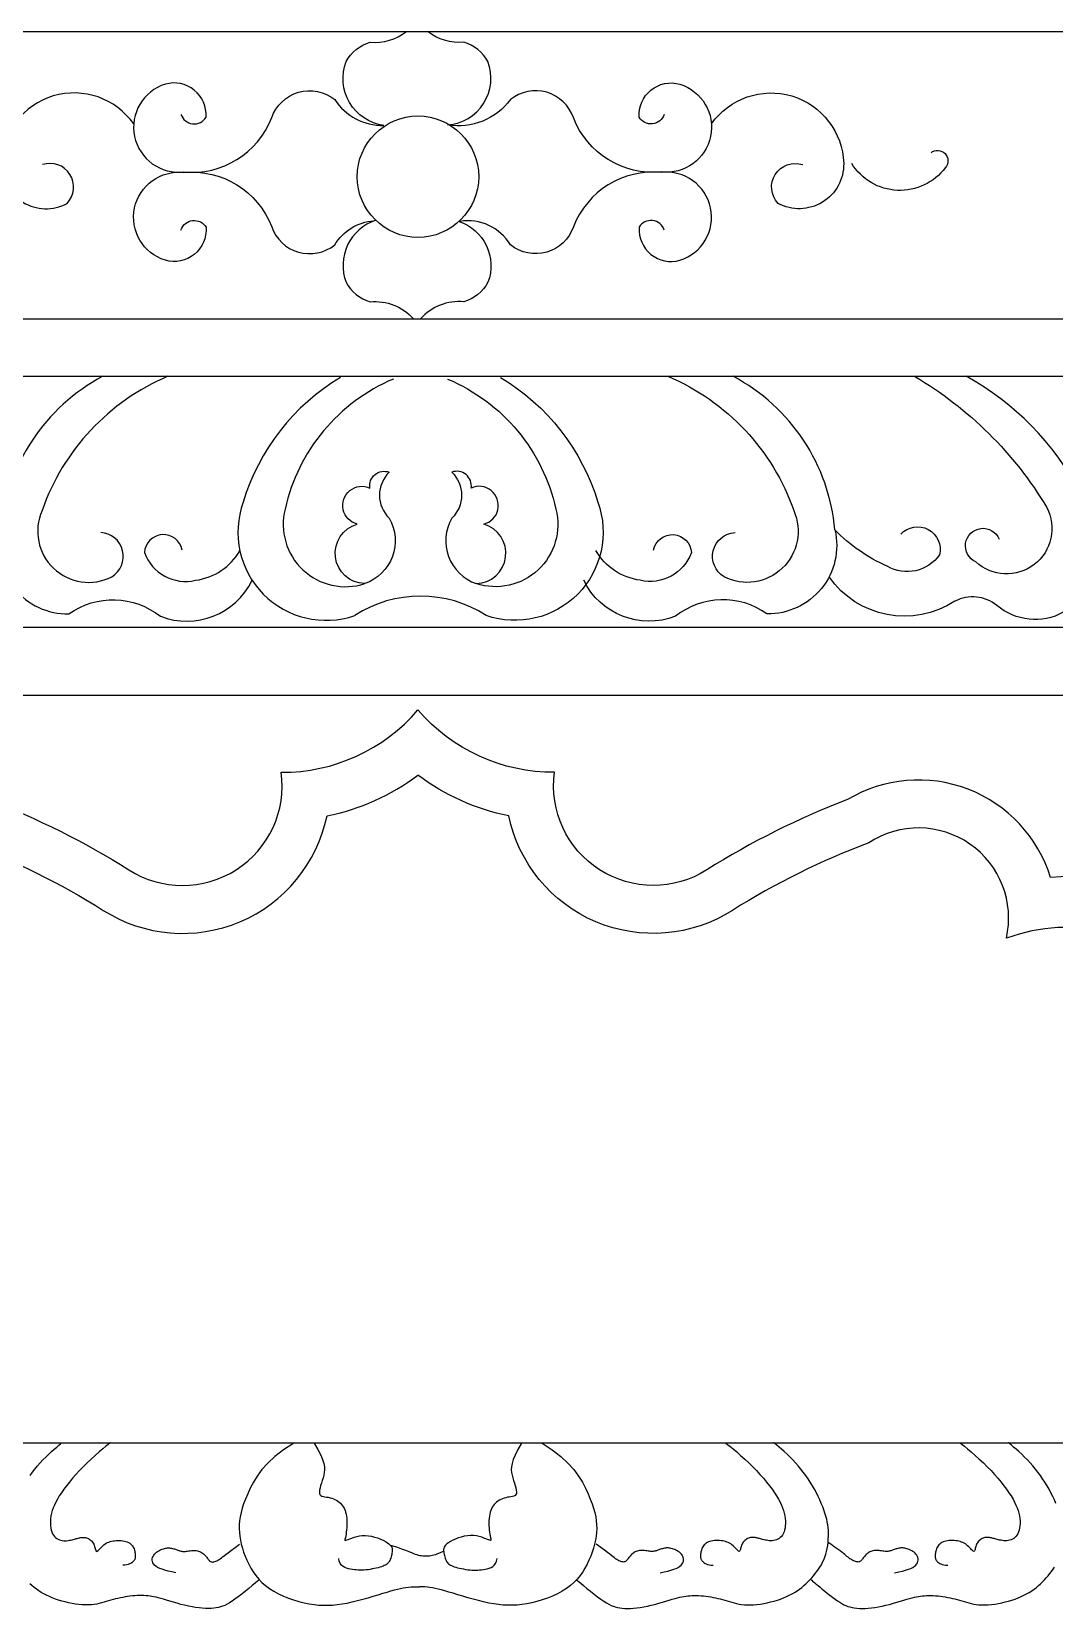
# Model space of a CAD drawing. Extents: x 1546 to 2300, y 2585 to 3453.
# Drawn here: x 1854.3 to 2036.6, y 3024.3 to 3305.3 of the extents above; entities that cross this region are included whole.
import ezdxf

# ---------------------------------------------------------------- set-up
doc = ezdxf.new("R2010")
doc.units = 0
doc.header["$LTSCALE"] = 100
doc.header["$MEASUREMENT"] = 0
for name, color, linetype in [('3', 3, 'CONTINUOUS'), ('4', 4, 'CONTINUOUS'), ('7', 7, 'CONTINUOUS')]:
    doc.layers.add(name, color=color, linetype=linetype)

msp = doc.modelspace()

# ---------------------------------------------------------------- linework, layer by layer
at = {"layer": '3'}
for points in [[(1878.62, 3243.92, 0.211696), (1856.18, 3219.97, 0.70387), (1868.59, 3208.17, 0.735966), (1866.65, 3216.08)], [(1918.78, 3243.42, 0.243), (1899.49, 3220.26, 0.590911), (1913.69, 3206.97)], [(1928.45, 3243.42, -0.243), (1947.74, 3220.26, -0.590911), (1933.53, 3206.97)], [(1967.68, 3243.92, -0.211696), (1990.12, 3219.97, -0.70387), (1977.71, 3208.17, -0.735966), (1979.65, 3216.08)], [(2011.64, 3243.92, -0.12437), (2035.2, 3220.55, -0.841415), (2022.55, 3210.84, -1.476922), (2026.73, 3214.88)], [(1881.15, 3212.95, 0.881896), (1874.42, 3212.5, 0.38068), (1883.55, 3207.57, 0.234627), (1891.42, 3212.86, 0.221217)], [(1965.15, 3212.95, -0.881896), (1971.88, 3212.5, -0.38068), (1962.76, 3207.57, -0.234627), (1954.88, 3212.86, -0.221217)], [(2009.19, 3215.79, -0.772247), (2016.1, 3212.1, -0.387484), (2006.78, 3210.05, -0.096097), (1997.45, 3216.53)]]:
    msp.add_lwpolyline(points, format="xyb", dxfattribs=at)
for points in [[(1918.03, 3226.83, 0.420512), (1918.03, 3218.62, -0.471167), (1913.69, 3206.97, -0.861722), (1912.35, 3217.57, -1.098337), (1914.59, 3224, -0.56935)], [(1929.2, 3226.83, -0.420512), (1929.2, 3218.62, 0.471167), (1933.53, 3206.97, 0.861722), (1934.88, 3217.57, 1.098337), (1932.64, 3224, 0.56935)]]:
    msp.add_lwpolyline(points, format="xyb", close=True, dxfattribs=at)
for points in [[(1868.37, 3053.89), (1868.26, 3053.81), (1867.98, 3053.59), (1867.55, 3053.24), (1867, 3052.78), (1866.36, 3052.24), (1865.66, 3051.63), (1864.93, 3050.98), (1864.2, 3050.3), (1863.5, 3049.61), (1862.83, 3048.92), (1862.2, 3048.23), (1861.6, 3047.55), (1861.05, 3046.88), (1860.53, 3046.22), (1860.06, 3045.59), (1859.64, 3044.97), (1859.26, 3044.39), (1858.92, 3043.83), (1858.63, 3043.29), (1858.39, 3042.77), (1858.18, 3042.27), (1858.01, 3041.79), (1857.87, 3041.31), (1857.77, 3040.85), (1857.71, 3040.39), (1857.67, 3039.94), (1857.67, 3039.51), (1857.69, 3039.09), (1857.74, 3038.69), (1857.82, 3038.32), (1857.93, 3037.98), (1858.06, 3037.67), (1858.21, 3037.41), (1858.39, 3037.17), (1858.59, 3036.97), (1858.8, 3036.81), (1859.03, 3036.67), (1859.27, 3036.57), (1859.52, 3036.49), (1859.78, 3036.44), (1860.04, 3036.42), (1860.3, 3036.41), (1860.56, 3036.42), (1860.81, 3036.45), (1861.06, 3036.49), (1861.3, 3036.54), (1861.53, 3036.59), (1861.74, 3036.64), (1861.94, 3036.7), (1862.12, 3036.75), (1862.29, 3036.79), (1862.45, 3036.84), (1862.61, 3036.88), (1862.77, 3036.91), (1862.92, 3036.94), (1863.08, 3036.97), (1863.24, 3036.99), (1863.41, 3037), (1863.58, 3037), (1863.75, 3036.99), (1863.92, 3036.97), (1864.09, 3036.93), (1864.26, 3036.88), (1864.43, 3036.81), (1864.6, 3036.71), (1864.76, 3036.6), (1864.91, 3036.47), (1865.05, 3036.32), (1865.18, 3036.16), (1865.3, 3035.99), (1865.4, 3035.81), (1865.49, 3035.61), (1865.55, 3035.41), (1865.61, 3035.21), (1865.65, 3035.03), (1865.69, 3034.85), (1865.74, 3034.71), (1865.79, 3034.6), (1865.85, 3034.53), (1865.93, 3034.52), (1866.03, 3034.56), (1866.16, 3034.66), (1866.3, 3034.79), (1866.45, 3034.96), (1866.63, 3035.14), (1866.81, 3035.33), (1867, 3035.52), (1867.21, 3035.69), (1867.41, 3035.85), (1867.63, 3035.98), (1867.85, 3036.1), (1868.08, 3036.19), (1868.32, 3036.27), (1868.57, 3036.34), (1868.83, 3036.39), (1869.11, 3036.42), (1869.39, 3036.45), (1869.69, 3036.46), (1869.99, 3036.46), (1870.29, 3036.44), (1870.58, 3036.41), (1870.86, 3036.36), (1871.13, 3036.29), (1871.37, 3036.2), (1871.6, 3036.09), (1871.8, 3035.96), (1871.98, 3035.82), (1872.13, 3035.66), (1872.27, 3035.49), (1872.39, 3035.32), (1872.49, 3035.13), (1872.57, 3034.95), (1872.64, 3034.76), (1872.69, 3034.57), (1872.73, 3034.38), (1872.76, 3034.19), (1872.78, 3034.02), (1872.79, 3033.85), (1872.8, 3033.69), (1872.79, 3033.55), (1872.78, 3033.42), (1872.76, 3033.3), (1872.74, 3033.2), (1872.7, 3033.1), (1872.65, 3033), (1872.58, 3032.9), (1872.5, 3032.8), (1872.41, 3032.7), (1872.29, 3032.59), (1872.15, 3032.48), (1871.98, 3032.37), (1871.78, 3032.27), (1871.54, 3032.18), (1871.26, 3032.12), (1870.93, 3032.07), (1870.55, 3032.05)], [(1904.67, 3053.78), (1905.33, 3052.65), (1905.83, 3051.69), (1906.17, 3050.87), (1906.39, 3050.17), (1906.5, 3049.57), (1906.52, 3049.04), (1906.47, 3048.55), (1906.37, 3048.07), (1906.25, 3047.6), (1906.1, 3047.13), (1905.96, 3046.67), (1905.82, 3046.23), (1905.71, 3045.82), (1905.63, 3045.44), (1905.59, 3045.12), (1905.61, 3044.85), (1905.7, 3044.64), (1905.86, 3044.49), (1906.06, 3044.38), (1906.3, 3044.3), (1906.58, 3044.24), (1906.88, 3044.2), (1907.18, 3044.15), (1907.49, 3044.09), (1907.8, 3044.01), (1908.09, 3043.91), (1908.37, 3043.79), (1908.64, 3043.64), (1908.89, 3043.48), (1909.13, 3043.3), (1909.35, 3043.1), (1909.56, 3042.88), (1909.74, 3042.64), (1909.9, 3042.39), (1910.05, 3042.12), (1910.17, 3041.82), (1910.27, 3041.51), (1910.36, 3041.17), (1910.42, 3040.81), (1910.47, 3040.43), (1910.49, 3040.02), (1910.5, 3039.59), (1910.49, 3039.16), (1910.47, 3038.74), (1910.43, 3038.33), (1910.39, 3037.94), (1910.34, 3037.59), (1910.28, 3037.28), (1910.23, 3037.02), (1910.18, 3036.81), (1910.14, 3036.66), (1910.13, 3036.55), (1910.15, 3036.49), (1910.21, 3036.47), (1910.32, 3036.49), (1910.5, 3036.55), (1910.73, 3036.65), (1911.03, 3036.77), (1911.39, 3036.9), (1911.79, 3037.03), (1912.24, 3037.16), (1912.72, 3037.26), (1913.23, 3037.32), (1913.77, 3037.34), (1914.32, 3037.3), (1914.88, 3037.21), (1915.43, 3037.07), (1915.97, 3036.91), (1916.47, 3036.71), (1916.94, 3036.5), (1917.36, 3036.28), (1917.71, 3036.07), (1917.99, 3035.85), (1918.21, 3035.65), (1918.37, 3035.45), (1918.48, 3035.25), (1918.54, 3035.05), (1918.57, 3034.85), (1918.58, 3034.64), (1918.56, 3034.43), (1918.53, 3034.21), (1918.49, 3033.99), (1918.44, 3033.76), (1918.38, 3033.54), (1918.31, 3033.32), (1918.23, 3033.11), (1918.14, 3032.91), (1918.04, 3032.73), (1917.94, 3032.57), (1917.82, 3032.43), (1917.69, 3032.3), (1917.53, 3032.18), (1917.36, 3032.08), (1917.16, 3031.98), (1916.94, 3031.89), (1916.68, 3031.79), (1916.39, 3031.7), (1916.07, 3031.61), (1915.73, 3031.53), (1915.38, 3031.45), (1915.01, 3031.38), (1914.63, 3031.31), (1914.26, 3031.26), (1913.89, 3031.22), (1913.53, 3031.19), (1913.18, 3031.18), (1912.84, 3031.18), (1912.5, 3031.19), (1912.17, 3031.21), (1911.83, 3031.25), (1911.49, 3031.3), (1911.15, 3031.36), (1910.8, 3031.42), (1910.45, 3031.52), (1910.12, 3031.64), (1909.82, 3031.82), (1909.54, 3032.05), (1909.32, 3032.36), (1909.14, 3032.76), (1909.04, 3033.25)], [(1941.63, 3053.78), (1940.97, 3052.65), (1940.48, 3051.69), (1940.13, 3050.87), (1939.92, 3050.17), (1939.81, 3049.57), (1939.79, 3049.04), (1939.83, 3048.55), (1939.93, 3048.07), (1940.06, 3047.6), (1940.2, 3047.13), (1940.34, 3046.67), (1940.48, 3046.23), (1940.6, 3045.82), (1940.68, 3045.44), (1940.71, 3045.12), (1940.69, 3044.85), (1940.6, 3044.64), (1940.45, 3044.49), (1940.24, 3044.38), (1940, 3044.3), (1939.72, 3044.24), (1939.43, 3044.2), (1939.12, 3044.15), (1938.81, 3044.09), (1938.51, 3044.01), (1938.21, 3043.91), (1937.93, 3043.79), (1937.66, 3043.64), (1937.41, 3043.48), (1937.17, 3043.3), (1936.95, 3043.1), (1936.75, 3042.88), (1936.56, 3042.64), (1936.4, 3042.39), (1936.26, 3042.12), (1936.13, 3041.82), (1936.03, 3041.51), (1935.95, 3041.17), (1935.88, 3040.81), (1935.84, 3040.43), (1935.81, 3040.02), (1935.81, 3039.59), (1935.81, 3039.16), (1935.84, 3038.74), (1935.87, 3038.33), (1935.91, 3037.94), (1935.96, 3037.59), (1936.02, 3037.28), (1936.08, 3037.02), (1936.13, 3036.81), (1936.16, 3036.66), (1936.17, 3036.55), (1936.15, 3036.49), (1936.09, 3036.47), (1935.98, 3036.49), (1935.81, 3036.55), (1935.57, 3036.65), (1935.27, 3036.77), (1934.91, 3036.9), (1934.51, 3037.03), (1934.06, 3037.16), (1933.58, 3037.26), (1933.07, 3037.32), (1932.53, 3037.34), (1931.98, 3037.3), (1931.42, 3037.21), (1930.87, 3037.07), (1930.33, 3036.91), (1929.83, 3036.71), (1929.36, 3036.5), (1928.94, 3036.28), (1928.59, 3036.07), (1928.31, 3035.85), (1928.09, 3035.65), (1927.93, 3035.45), (1927.83, 3035.25), (1927.76, 3035.05), (1927.73, 3034.85), (1927.73, 3034.64), (1927.74, 3034.43), (1927.77, 3034.21), (1927.81, 3033.99), (1927.86, 3033.76), (1927.92, 3033.54), (1927.99, 3033.32), (1928.07, 3033.11), (1928.16, 3032.91), (1928.26, 3032.73), (1928.36, 3032.57), (1928.48, 3032.43), (1928.62, 3032.3), (1928.77, 3032.18), (1928.94, 3032.08), (1929.14, 3031.98), (1929.37, 3031.89), (1929.62, 3031.79), (1929.91, 3031.7), (1930.23, 3031.61), (1930.57, 3031.53), (1930.93, 3031.45), (1931.29, 3031.38), (1931.67, 3031.31), (1932.04, 3031.26), (1932.41, 3031.22), (1932.77, 3031.19), (1933.12, 3031.18), (1933.46, 3031.18), (1933.8, 3031.19), (1934.14, 3031.21), (1934.47, 3031.25), (1934.81, 3031.3), (1935.16, 3031.36), (1935.5, 3031.42), (1935.85, 3031.52), (1936.18, 3031.64), (1936.49, 3031.82), (1936.76, 3032.05), (1936.99, 3032.36), (1937.16, 3032.76), (1937.26, 3033.25)], [(1977.94, 3053.89), (1978.04, 3053.81), (1978.32, 3053.59), (1978.75, 3053.24), (1979.3, 3052.78), (1979.95, 3052.24), (1980.65, 3051.63), (1981.37, 3050.98), (1982.1, 3050.3), (1982.8, 3049.61), (1983.47, 3048.92), (1984.1, 3048.23), (1984.7, 3047.55), (1985.25, 3046.88), (1985.77, 3046.22), (1986.24, 3045.59), (1986.67, 3044.97), (1987.04, 3044.39), (1987.38, 3043.83), (1987.67, 3043.29), (1987.92, 3042.77), (1988.12, 3042.27), (1988.29, 3041.79), (1988.43, 3041.31), (1988.53, 3040.85), (1988.6, 3040.39), (1988.63, 3039.94), (1988.64, 3039.51), (1988.61, 3039.09), (1988.56, 3038.69), (1988.48, 3038.32), (1988.38, 3037.98), (1988.24, 3037.67), (1988.09, 3037.41), (1987.91, 3037.17), (1987.71, 3036.97), (1987.5, 3036.81), (1987.27, 3036.67), (1987.03, 3036.57), (1986.78, 3036.49), (1986.52, 3036.44), (1986.26, 3036.42), (1986, 3036.41), (1985.74, 3036.42), (1985.49, 3036.45), (1985.24, 3036.49), (1985, 3036.54), (1984.77, 3036.59), (1984.56, 3036.64), (1984.36, 3036.7), (1984.18, 3036.75), (1984.01, 3036.79), (1983.85, 3036.84), (1983.69, 3036.88), (1983.54, 3036.91), (1983.38, 3036.94), (1983.23, 3036.97), (1983.06, 3036.99), (1982.9, 3037), (1982.73, 3037), (1982.55, 3036.99), (1982.38, 3036.97), (1982.21, 3036.93), (1982.04, 3036.88), (1981.87, 3036.81), (1981.7, 3036.71), (1981.55, 3036.6), (1981.39, 3036.47), (1981.25, 3036.32), (1981.12, 3036.16), (1981, 3035.99), (1980.9, 3035.81), (1980.82, 3035.61), (1980.75, 3035.41), (1980.7, 3035.21), (1980.65, 3035.03), (1980.61, 3034.85), (1980.57, 3034.71), (1980.52, 3034.6), (1980.45, 3034.53), (1980.37, 3034.52), (1980.27, 3034.56), (1980.15, 3034.66), (1980.01, 3034.79), (1979.85, 3034.96), (1979.68, 3035.14), (1979.49, 3035.33), (1979.3, 3035.52), (1979.1, 3035.69), (1978.89, 3035.85), (1978.67, 3035.98), (1978.45, 3036.1), (1978.22, 3036.19), (1977.98, 3036.27), (1977.73, 3036.34), (1977.47, 3036.39), (1977.19, 3036.42), (1976.91, 3036.45), (1976.61, 3036.46), (1976.31, 3036.46), (1976.02, 3036.44), (1975.72, 3036.41), (1975.44, 3036.36), (1975.17, 3036.29), (1974.93, 3036.2), (1974.7, 3036.09), (1974.5, 3035.96), (1974.33, 3035.82), (1974.17, 3035.66), (1974.03, 3035.49), (1973.92, 3035.32), (1973.82, 3035.13), (1973.73, 3034.95), (1973.66, 3034.76), (1973.61, 3034.57), (1973.57, 3034.38), (1973.54, 3034.19), (1973.52, 3034.02), (1973.51, 3033.85), (1973.51, 3033.69), (1973.51, 3033.55), (1973.52, 3033.42), (1973.54, 3033.3), (1973.57, 3033.2), (1973.6, 3033.1), (1973.65, 3033), (1973.72, 3032.9), (1973.8, 3032.8), (1973.9, 3032.7), (1974.01, 3032.59), (1974.15, 3032.48), (1974.32, 3032.37), (1974.52, 3032.27), (1974.76, 3032.18), (1975.05, 3032.12), (1975.38, 3032.07), (1975.76, 3032.05)], [(2019.73, 3053.89), (2019.84, 3053.81), (2020.12, 3053.59), (2020.55, 3053.24), (2021.1, 3052.78), (2021.74, 3052.24), (2022.44, 3051.63), (2023.17, 3050.98), (2023.9, 3050.3), (2024.6, 3049.61), (2025.27, 3048.92), (2025.9, 3048.23), (2026.5, 3047.55), (2027.05, 3046.88), (2027.57, 3046.22), (2028.04, 3045.59), (2028.46, 3044.97), (2028.84, 3044.39), (2029.18, 3043.83), (2029.47, 3043.29), (2029.71, 3042.77), (2029.92, 3042.27), (2030.09, 3041.79), (2030.23, 3041.31), (2030.33, 3040.85), (2030.39, 3040.39), (2030.43, 3039.94), (2030.44, 3039.51), (2030.41, 3039.09), (2030.36, 3038.69), (2030.28, 3038.32), (2030.17, 3037.98), (2030.04, 3037.67), (2029.89, 3037.41), (2029.71, 3037.17), (2029.51, 3036.97), (2029.3, 3036.81), (2029.07, 3036.67), (2028.83, 3036.57), (2028.58, 3036.49), (2028.32, 3036.44), (2028.06, 3036.42), (2027.8, 3036.41), (2027.54, 3036.42), (2027.29, 3036.45), (2027.04, 3036.49), (2026.8, 3036.54), (2026.57, 3036.59), (2026.36, 3036.64), (2026.16, 3036.7), (2025.98, 3036.75), (2025.81, 3036.79), (2025.65, 3036.84), (2025.49, 3036.88), (2025.33, 3036.91), (2025.18, 3036.94), (2025.02, 3036.97), (2024.86, 3036.99), (2024.69, 3037), (2024.52, 3037), (2024.35, 3036.99), (2024.18, 3036.97), (2024.01, 3036.93), (2023.84, 3036.88), (2023.67, 3036.81), (2023.5, 3036.71), (2023.34, 3036.6), (2023.19, 3036.47), (2023.05, 3036.32), (2022.92, 3036.16), (2022.8, 3035.99), (2022.7, 3035.81), (2022.61, 3035.61), (2022.55, 3035.41), (2022.49, 3035.21), (2022.45, 3035.03), (2022.41, 3034.85), (2022.36, 3034.71), (2022.31, 3034.6), (2022.25, 3034.53), (2022.17, 3034.52), (2022.07, 3034.56), (2021.94, 3034.66), (2021.8, 3034.79), (2021.65, 3034.96), (2021.47, 3035.14), (2021.29, 3035.33), (2021.1, 3035.52), (2020.89, 3035.69), (2020.69, 3035.85), (2020.47, 3035.98), (2020.25, 3036.1), (2020.02, 3036.19), (2019.78, 3036.27), (2019.53, 3036.34), (2019.27, 3036.39), (2018.99, 3036.42), (2018.71, 3036.45), (2018.41, 3036.46), (2018.11, 3036.46), (2017.81, 3036.44), (2017.52, 3036.41), (2017.24, 3036.36), (2016.97, 3036.29), (2016.73, 3036.2), (2016.5, 3036.09), (2016.3, 3035.96), (2016.13, 3035.82), (2015.97, 3035.66), (2015.83, 3035.49), (2015.72, 3035.32), (2015.62, 3035.13), (2015.53, 3034.95), (2015.46, 3034.76), (2015.41, 3034.57), (2015.37, 3034.38), (2015.34, 3034.19), (2015.32, 3034.02), (2015.31, 3033.85), (2015.3, 3033.69), (2015.31, 3033.55), (2015.32, 3033.42), (2015.34, 3033.3), (2015.36, 3033.2), (2015.4, 3033.1), (2015.45, 3033), (2015.52, 3032.9), (2015.6, 3032.8), (2015.69, 3032.7), (2015.81, 3032.59), (2015.95, 3032.48), (2016.12, 3032.37), (2016.32, 3032.27), (2016.56, 3032.18), (2016.84, 3032.12), (2017.17, 3032.07), (2017.56, 3032.05)], [(1880.02, 3030.72), (1879.28, 3030.86), (1878.63, 3031.01), (1878.06, 3031.16), (1877.56, 3031.32), (1877.14, 3031.49), (1876.78, 3031.67), (1876.48, 3031.86), (1876.24, 3032.06), (1876.06, 3032.28), (1875.93, 3032.5), (1875.85, 3032.73), (1875.82, 3032.96), (1875.83, 3033.19), (1875.87, 3033.41), (1875.96, 3033.63), (1876.07, 3033.83), (1876.21, 3034.02), (1876.38, 3034.2), (1876.56, 3034.36), (1876.76, 3034.5), (1876.97, 3034.63), (1877.19, 3034.74), (1877.4, 3034.84), (1877.61, 3034.93), (1877.81, 3034.99), (1878, 3035.05), (1878.19, 3035.09), (1878.37, 3035.11), (1878.54, 3035.13), (1878.72, 3035.13), (1878.89, 3035.13), (1879.07, 3035.11), (1879.24, 3035.08), (1879.42, 3035.04), (1879.59, 3035), (1879.76, 3034.96), (1879.93, 3034.9), (1880.1, 3034.85), (1880.25, 3034.8), (1880.4, 3034.74), (1880.54, 3034.69), (1880.68, 3034.64), (1880.81, 3034.6), (1880.94, 3034.56), (1881.07, 3034.53), (1881.22, 3034.51), (1881.37, 3034.5), (1881.53, 3034.5), (1881.72, 3034.51), (1881.91, 3034.54), (1882.12, 3034.57), (1882.34, 3034.6), (1882.56, 3034.63), (1882.79, 3034.66), (1883.01, 3034.68), (1883.23, 3034.68), (1883.45, 3034.68), (1883.66, 3034.65), (1883.87, 3034.62), (1884.06, 3034.56), (1884.25, 3034.5), (1884.44, 3034.42), (1884.61, 3034.32), (1884.77, 3034.22), (1884.93, 3034.1), (1885.07, 3033.97), (1885.21, 3033.83), (1885.34, 3033.69), (1885.46, 3033.55), (1885.57, 3033.41), (1885.67, 3033.27), (1885.76, 3033.15), (1885.85, 3033.03), (1885.94, 3032.93), (1886.02, 3032.84), (1886.1, 3032.76), (1886.19, 3032.7), (1886.29, 3032.66), (1886.39, 3032.63), (1886.51, 3032.62), (1886.65, 3032.63), (1886.8, 3032.66), (1886.97, 3032.7), (1887.14, 3032.77), (1887.33, 3032.85), (1887.52, 3032.95), (1887.72, 3033.06), (1887.92, 3033.2), (1888.13, 3033.35), (1888.35, 3033.52), (1888.62, 3033.74), (1888.96, 3034.01), (1889.39, 3034.33), (1889.92, 3034.73), (1890.58, 3035.22), (1891.39, 3035.79)], [(1918.21, 3035.65), (1919.32, 3035.3), (1920.22, 3035), (1920.95, 3034.74), (1921.53, 3034.51), (1921.99, 3034.33), (1922.36, 3034.17), (1922.67, 3034.04), (1922.95, 3033.94), (1923.22, 3033.86), (1923.48, 3033.8), (1923.75, 3033.76), (1924, 3033.73), (1924.26, 3033.72), (1924.5, 3033.72), (1924.74, 3033.72), (1924.98, 3033.73), (1925.21, 3033.75), (1925.45, 3033.77), (1925.71, 3033.82), (1926, 3033.88), (1926.33, 3033.98), (1926.72, 3034.12), (1927.19, 3034.3), (1927.73, 3034.54)], [(1966.29, 3030.72), (1967.02, 3030.86), (1967.67, 3031.01), (1968.24, 3031.16), (1968.74, 3031.32), (1969.17, 3031.49), (1969.53, 3031.67), (1969.82, 3031.86), (1970.06, 3032.06), (1970.24, 3032.28), (1970.37, 3032.5), (1970.45, 3032.73), (1970.48, 3032.96), (1970.48, 3033.19), (1970.43, 3033.41), (1970.35, 3033.63), (1970.23, 3033.83), (1970.09, 3034.02), (1969.92, 3034.2), (1969.74, 3034.36), (1969.54, 3034.5), (1969.33, 3034.63), (1969.12, 3034.74), (1968.9, 3034.84), (1968.69, 3034.93), (1968.49, 3034.99), (1968.3, 3035.05), (1968.12, 3035.09), (1967.94, 3035.11), (1967.76, 3035.13), (1967.58, 3035.13), (1967.41, 3035.13), (1967.24, 3035.11), (1967.06, 3035.08), (1966.89, 3035.04), (1966.71, 3035), (1966.54, 3034.96), (1966.37, 3034.9), (1966.21, 3034.85), (1966.05, 3034.8), (1965.9, 3034.74), (1965.76, 3034.69), (1965.63, 3034.64), (1965.5, 3034.6), (1965.36, 3034.56), (1965.23, 3034.53), (1965.09, 3034.51), (1964.93, 3034.5), (1964.77, 3034.5), (1964.59, 3034.51), (1964.39, 3034.54), (1964.18, 3034.57), (1963.96, 3034.6), (1963.74, 3034.63), (1963.52, 3034.66), (1963.29, 3034.68), (1963.07, 3034.68), (1962.85, 3034.68), (1962.64, 3034.65), (1962.44, 3034.62), (1962.24, 3034.56), (1962.05, 3034.5), (1961.87, 3034.42), (1961.69, 3034.32), (1961.53, 3034.22), (1961.37, 3034.1), (1961.23, 3033.97), (1961.09, 3033.83), (1960.97, 3033.69), (1960.85, 3033.55), (1960.74, 3033.41), (1960.63, 3033.27), (1960.54, 3033.15), (1960.45, 3033.03), (1960.37, 3032.93), (1960.28, 3032.84), (1960.2, 3032.76), (1960.11, 3032.7), (1960.02, 3032.66), (1959.91, 3032.63), (1959.79, 3032.62), (1959.65, 3032.63), (1959.5, 3032.66), (1959.33, 3032.7), (1959.16, 3032.77), (1958.97, 3032.85), (1958.78, 3032.95), (1958.58, 3033.06), (1958.38, 3033.2), (1958.18, 3033.35), (1957.95, 3033.52), (1957.68, 3033.74), (1957.34, 3034.01), (1956.92, 3034.33), (1956.38, 3034.73), (1955.72, 3035.22), (1954.91, 3035.79)], [(2008.08, 3030.72), (2008.82, 3030.86), (2009.47, 3031.01), (2010.04, 3031.16), (2010.54, 3031.32), (2010.96, 3031.49), (2011.32, 3031.67), (2011.62, 3031.86), (2011.86, 3032.06), (2012.04, 3032.28), (2012.17, 3032.5), (2012.25, 3032.73), (2012.28, 3032.96), (2012.27, 3033.19), (2012.23, 3033.41), (2012.14, 3033.63), (2012.03, 3033.83), (2011.89, 3034.02), (2011.72, 3034.2), (2011.54, 3034.36), (2011.34, 3034.5), (2011.13, 3034.63), (2010.91, 3034.74), (2010.7, 3034.84), (2010.49, 3034.93), (2010.29, 3034.99), (2010.1, 3035.05), (2009.91, 3035.09), (2009.73, 3035.11), (2009.56, 3035.13), (2009.38, 3035.13), (2009.21, 3035.13), (2009.03, 3035.11), (2008.86, 3035.08), (2008.68, 3035.04), (2008.51, 3035), (2008.34, 3034.96), (2008.17, 3034.9), (2008, 3034.85), (2007.85, 3034.8), (2007.7, 3034.74), (2007.56, 3034.69), (2007.43, 3034.64), (2007.29, 3034.6), (2007.16, 3034.56), (2007.03, 3034.53), (2006.89, 3034.51), (2006.73, 3034.5), (2006.57, 3034.5), (2006.38, 3034.51), (2006.19, 3034.54), (2005.98, 3034.57), (2005.76, 3034.6), (2005.54, 3034.63), (2005.31, 3034.66), (2005.09, 3034.68), (2004.87, 3034.68), (2004.65, 3034.68), (2004.44, 3034.65), (2004.23, 3034.62), (2004.04, 3034.56), (2003.85, 3034.5), (2003.66, 3034.42), (2003.49, 3034.32), (2003.33, 3034.22), (2003.17, 3034.1), (2003.03, 3033.97), (2002.89, 3033.83), (2002.76, 3033.69), (2002.64, 3033.55), (2002.53, 3033.41), (2002.43, 3033.27), (2002.34, 3033.15), (2002.25, 3033.03), (2002.16, 3032.93), (2002.08, 3032.84), (2002, 3032.76), (2001.91, 3032.7), (2001.82, 3032.66), (2001.71, 3032.63), (2001.59, 3032.62), (2001.45, 3032.63), (2001.3, 3032.66), (2001.14, 3032.7), (2000.97, 3032.76), (2000.79, 3032.83), (2000.62, 3032.91), (2000.44, 3033), (2000.27, 3033.11), (2000.11, 3033.22), (1999.95, 3033.34), (1999.78, 3033.47), (1999.6, 3033.61), (1999.41, 3033.77), (1999.2, 3033.94), (1998.96, 3034.14), (1998.68, 3034.35), (1998.37, 3034.59), (1998.04, 3034.84), (1997.69, 3035.09), (1997.34, 3035.34), (1997.01, 3035.58), (1996.7, 3035.79), (1996.44, 3035.98), (1996.23, 3036.13)]]:
    msp.add_lwpolyline(points, dxfattribs=at)
at = {"layer": '4'}
for p, q in [((1723.09, 3305.35), (2123.21, 3305.35)), ((1723.09, 3254.16), (2123.21, 3254.16)), ((1723.09, 3243.92), (2123.21, 3243.92)), ((1708.67, 3199.21), (2137.64, 3199.21)), ((1759.92, 3187.1), (2086.38, 3187.1)), ((1708.67, 3053.89), (2137.64, 3053.89))]:
    msp.add_line(p, q, dxfattribs=at)
for points in [[(1917.07, 3288.61, -0.481908), (1910.36, 3299.98, -0.204807), (1914.65, 3303.44, 0.188629), (1921.12, 3305.35, 0.188629)], [(1928.45, 3288.71, 0.501105), (1935.62, 3299.98, 0.204807), (1931.33, 3303.44, -0.188629), (1924.86, 3305.35, -0.188629)], [(1880.93, 3290.59, 0.642847), (1885.41, 3290.1, 0.517506), (1878.15, 3295.97, 0.911767), (1881.44, 3280.33, 0.336613), (1897.1, 3290, -0.516343), (1908.32, 3293.24, 0.259029), (1917.07, 3288.61, 0.34547)], [(1967.03, 3290.59, -0.642847), (1962.55, 3290.1, -0.517506), (1969.81, 3295.97, -0.911767), (1966.52, 3280.33, -0.336613), (1950.87, 3290, 0.516343), (1939.64, 3293.24, -0.284356), (1928.45, 3288.71)], [(1872.51, 3288.88, 0.721722), (1848.95, 3281.84, 0.574258), (1860.64, 3274.73, 0.78356), (1856.25, 3281.63)], [(1975.45, 3288.88, -0.721722), (1999.01, 3281.84, -0.574258), (1987.33, 3274.73, -0.78356), (1991.71, 3281.63)], [(2014.57, 3283.75, -0.915547), (2017.13, 3281.1, -0.530101), (2000.44, 3281.84, -0.595687)], [(1880.93, 3269.97, -0.642847), (1885.41, 3270.46, -0.517506), (1878.15, 3264.59, -0.911767), (1881.44, 3280.23, -0.336613), (1897.1, 3270.56, 0.516343), (1908.32, 3267.32, -0.244338), (1915.3, 3271.62)], [(1967.03, 3269.97, 0.642847), (1962.55, 3270.46, 0.517506), (1969.81, 3264.59, 0.911767), (1966.52, 3280.23, 0.336613), (1950.87, 3270.56, -0.516343), (1939.64, 3267.32, 0.307776), (1930.61, 3271.51)], [(1915.64, 3271.71, 0.429487), (1910.36, 3260.66, 0.204807), (1914.65, 3257.21, -0.235852), (1922.35, 3254.16)], [(1930.48, 3271.52, -0.425614), (1935.62, 3260.66, -0.204807), (1931.33, 3257.21, 0.235852), (1923.64, 3254.16)], [(1790.95, 3053.79, -0.46072), (1791.65, 3079.51, -0.869302), (1810.43, 3154.58, -0.487181), (1846.61, 3168.48, -0.049167), (1871.66, 3155.97, 0.639278), (1898.8, 3173.35, 0.221375), (1923.15, 3184.47, 0.221375)], [(2055.35, 3053.79, 0.46072), (2054.66, 3079.51, 0.869302), (2035.87, 3154.58, 0.487181), (1999.69, 3168.48, 0.049167), (1974.64, 3155.97, -0.639278), (1947.5, 3173.35, -0.221375), (1923.15, 3184.47, -0.221375)], [(1796.68, 3053.89, -0.579107), (1805.8, 3081.03, -1.163796), (1818.31, 3143.79, -0.67601), (1842.8, 3160.79, -0.05065), (1867.09, 3148.75, 0.524706), (1906.96, 3165.59, 0.111453), (1923.15, 3172.82, 0.111453)], [(2049.62, 3053.89, 0.579107), (2040.5, 3081.03, 1.163796), (2028, 3143.79, 0.67601), (2003.51, 3160.79, 0.05065), (1979.21, 3148.75, -0.524706), (1939.34, 3165.59, -0.111453), (1923.15, 3172.82, -0.111453)]]:
    msp.add_lwpolyline(points, format="xyb", dxfattribs=at)
msp.add_circle((1923.16, 3279.48), 10.82, dxfattribs=at)
at = {"layer": '7'}
for points in [[(1909.36, 3243.71, 0.186968), (1892.01, 3221.46, 0.630084), (1911.9, 3201.29)], [(1937.87, 3243.71, -0.186968), (1955.22, 3221.46, -0.630084), (1935.33, 3201.29)], [(2041.1, 3223.32, -0.075748), (2043.48, 3212.49, -0.690518), (2026.31, 3203.09, 0.298675), (2018.83, 3203.83, -0.404104), (1996.4, 3208.17)], [(1848.85, 3216.53, 0.489438), (1860.97, 3201.59, -0.333552), (1877.27, 3201.14, 0.389865), (1893.61, 3207.58, 0.389865)], [(1997.45, 3216.53, -0.489438), (1985.34, 3201.59, 0.333552), (1969.04, 3201.14, -0.389865), (1952.69, 3207.58, -0.389865)]]:
    msp.add_lwpolyline(points, format="xyb", dxfattribs=at)
for points in [[(1854.05, 3048.04), (1854.48, 3048.62), (1854.92, 3049.18), (1855.38, 3049.74), (1855.86, 3050.28), (1856.35, 3050.81), (1856.85, 3051.32), (1857.37, 3051.82), (1857.88, 3052.29), (1858.37, 3052.73), (1858.81, 3053.11), (1859.19, 3053.44), (1859.48, 3053.68), (1859.67, 3053.84), (1859.74, 3053.89)], [(1901.04, 3053.78), (1899.21, 3052.61), (1897.68, 3051.43), (1896.41, 3050.25), (1895.37, 3049.08), (1894.52, 3047.93), (1893.83, 3046.83), (1893.28, 3045.77), (1892.82, 3044.77), (1892.43, 3043.85), (1892.1, 3042.99), (1891.84, 3042.19), (1891.63, 3041.42), (1891.47, 3040.7), (1891.37, 3039.99), (1891.31, 3039.3), (1891.3, 3038.61), (1891.34, 3037.91), (1891.41, 3037.21), (1891.52, 3036.5), (1891.68, 3035.79), (1891.87, 3035.08), (1892.1, 3034.36), (1892.37, 3033.65), (1892.67, 3032.95), (1893, 3032.24), (1893.38, 3031.55), (1893.8, 3030.88), (1894.26, 3030.22), (1894.78, 3029.59), (1895.36, 3028.99), (1896, 3028.42), (1896.7, 3027.89), (1897.47, 3027.4), (1898.3, 3026.95), (1899.18, 3026.55), (1900.08, 3026.19), (1901.01, 3025.87), (1901.94, 3025.6), (1902.86, 3025.37), (1903.76, 3025.19), (1904.64, 3025.06), (1905.48, 3024.96), (1906.31, 3024.92), (1907.13, 3024.91), (1907.96, 3024.95), (1908.79, 3025.03), (1909.64, 3025.15), (1910.53, 3025.31), (1911.44, 3025.51), (1912.38, 3025.74), (1913.32, 3026), (1914.26, 3026.26), (1915.18, 3026.53), (1916.06, 3026.8), (1916.89, 3027.05), (1917.65, 3027.28), (1918.34, 3027.48), (1918.96, 3027.65), (1919.53, 3027.8), (1920.05, 3027.92), (1920.54, 3028.01), (1921.01, 3028.09), (1921.46, 3028.15), (1921.93, 3028.19), (1922.4, 3028.22), (1922.89, 3028.22), (1923.41, 3028.21)], [(1945.27, 3053.78), (1947.09, 3052.61), (1948.62, 3051.43), (1949.89, 3050.25), (1950.93, 3049.08), (1951.78, 3047.93), (1952.47, 3046.83), (1953.02, 3045.77), (1953.48, 3044.77), (1953.87, 3043.85), (1954.2, 3042.99), (1954.46, 3042.19), (1954.67, 3041.42), (1954.83, 3040.7), (1954.93, 3039.99), (1954.99, 3039.3), (1955, 3038.61), (1954.97, 3037.91), (1954.89, 3037.21), (1954.78, 3036.5), (1954.62, 3035.79), (1954.43, 3035.08), (1954.2, 3034.36), (1953.94, 3033.65), (1953.63, 3032.95), (1953.3, 3032.24), (1952.92, 3031.55), (1952.51, 3030.88), (1952.04, 3030.22), (1951.52, 3029.59), (1950.94, 3028.99), (1950.31, 3028.42), (1949.6, 3027.89), (1948.83, 3027.4), (1948, 3026.95), (1947.12, 3026.55), (1946.22, 3026.19), (1945.29, 3025.87), (1944.36, 3025.6), (1943.44, 3025.37), (1942.54, 3025.19), (1941.67, 3025.06), (1940.82, 3024.96), (1939.99, 3024.92), (1939.17, 3024.91), (1938.34, 3024.95), (1937.51, 3025.03), (1936.66, 3025.15), (1935.78, 3025.31), (1934.86, 3025.51), (1933.93, 3025.74), (1932.98, 3026), (1932.04, 3026.26), (1931.13, 3026.53), (1930.25, 3026.8), (1929.42, 3027.05), (1928.65, 3027.28), (1927.96, 3027.48), (1927.34, 3027.65), (1926.77, 3027.8), (1926.25, 3027.92), (1925.76, 3028.01), (1925.3, 3028.09), (1924.84, 3028.15), (1924.38, 3028.19), (1923.9, 3028.22), (1923.41, 3028.22)], [(1951.4, 3029.47), (1951.72, 3029.2), (1952.16, 3028.84), (1952.68, 3028.41), (1953.27, 3027.93), (1953.9, 3027.42), (1954.54, 3026.92), (1955.16, 3026.44), (1955.74, 3026.01), (1956.26, 3025.64), (1956.73, 3025.34), (1957.16, 3025.09), (1957.56, 3024.89), (1957.94, 3024.73), (1958.31, 3024.61), (1958.7, 3024.52), (1959.1, 3024.45), (1959.53, 3024.4), (1960, 3024.36), (1960.49, 3024.35), (1961.02, 3024.35), (1961.57, 3024.38), (1962.15, 3024.43), (1962.76, 3024.51), (1963.39, 3024.61), (1964.05, 3024.75), (1964.72, 3024.91), (1965.39, 3025.08), (1966.06, 3025.27), (1966.71, 3025.46), (1967.34, 3025.65), (1967.93, 3025.83), (1968.47, 3025.99), (1968.96, 3026.13), (1969.4, 3026.25), (1969.81, 3026.35), (1970.18, 3026.43), (1970.54, 3026.5), (1970.88, 3026.55), (1971.23, 3026.59), (1971.59, 3026.62), (1971.96, 3026.63), (1972.35, 3026.64), (1972.75, 3026.64), (1973.17, 3026.63), (1973.59, 3026.61), (1974.02, 3026.57), (1974.45, 3026.53), (1974.89, 3026.47), (1975.32, 3026.41), (1975.75, 3026.33), (1976.18, 3026.25), (1976.6, 3026.15), (1977.02, 3026.05), (1977.44, 3025.94), (1977.86, 3025.83), (1978.27, 3025.71), (1978.68, 3025.58), (1979.09, 3025.46), (1979.5, 3025.34), (1979.93, 3025.24), (1980.37, 3025.14), (1980.83, 3025.06), (1981.31, 3025.01), (1981.83, 3024.98), (1982.38, 3024.98), (1982.95, 3025.01), (1983.55, 3025.06), (1984.16, 3025.14), (1984.77, 3025.24), (1985.39, 3025.36), (1986, 3025.51), (1986.61, 3025.67), (1987.19, 3025.84), (1987.75, 3026.03), (1988.29, 3026.23), (1988.82, 3026.45), (1989.32, 3026.69), (1989.81, 3026.94), (1990.27, 3027.2), (1990.71, 3027.48), (1991.14, 3027.78), (1991.54, 3028.09), (1991.92, 3028.41), (1992.29, 3028.75), (1992.65, 3029.09), (1992.98, 3029.44), (1993.31, 3029.81), (1993.63, 3030.17), (1993.93, 3030.55), (1994.23, 3030.93), (1994.51, 3031.32), (1994.78, 3031.73), (1995.03, 3032.15), (1995.26, 3032.58), (1995.47, 3033.04), (1995.65, 3033.51), (1995.81, 3034.01), (1995.95, 3034.52), (1996.07, 3035.05), (1996.16, 3035.58), (1996.23, 3036.13), (1996.27, 3036.67), (1996.3, 3037.21), (1996.3, 3037.74), (1996.28, 3038.25), (1996.24, 3038.76), (1996.18, 3039.27), (1996.09, 3039.77), (1995.98, 3040.28), (1995.84, 3040.81), (1995.68, 3041.34), (1995.49, 3041.9), (1995.27, 3042.48), (1995.02, 3043.08), (1994.75, 3043.7), (1994.46, 3044.32), (1994.14, 3044.95), (1993.8, 3045.59), (1993.44, 3046.21), (1993.06, 3046.83), (1992.67, 3047.44), (1992.25, 3048.04), (1991.82, 3048.62), (1991.38, 3049.18), (1990.92, 3049.74), (1990.44, 3050.28), (1989.95, 3050.81), (1989.45, 3051.32), (1988.93, 3051.82), (1988.42, 3052.29), (1987.94, 3052.73), (1987.49, 3053.11), (1987.12, 3053.44), (1986.82, 3053.68), (1986.63, 3053.84), (1986.56, 3053.89)], [(2036.82, 3043.08), (2036.55, 3043.7), (2036.26, 3044.32), (2035.94, 3044.95), (2035.6, 3045.59), (2035.24, 3046.21), (2034.86, 3046.83), (2034.46, 3047.44), (2034.05, 3048.04), (2033.62, 3048.62), (2033.18, 3049.18), (2032.72, 3049.74), (2032.24, 3050.28), (2031.75, 3050.81), (2031.25, 3051.32), (2030.73, 3051.82), (2030.22, 3052.29), (2029.73, 3052.73), (2029.29, 3053.11), (2028.91, 3053.44), (2028.62, 3053.68), (2028.43, 3053.84), (2028.36, 3053.89)], [(1894.9, 3029.47), (1894.58, 3029.2), (1894.15, 3028.84), (1893.62, 3028.41), (1893.03, 3027.93), (1892.41, 3027.42), (1891.77, 3026.92), (1891.14, 3026.44), (1890.56, 3026.01), (1890.04, 3025.64), (1889.57, 3025.34), (1889.14, 3025.09), (1888.74, 3024.89), (1888.36, 3024.73), (1887.99, 3024.61), (1887.6, 3024.52), (1887.2, 3024.45), (1886.77, 3024.4), (1886.3, 3024.36), (1885.81, 3024.35), (1885.28, 3024.35), (1884.73, 3024.38), (1884.15, 3024.43), (1883.54, 3024.51), (1882.91, 3024.61), (1882.26, 3024.75), (1881.58, 3024.91), (1880.91, 3025.08), (1880.24, 3025.27), (1879.59, 3025.46), (1878.96, 3025.65), (1878.37, 3025.83), (1877.83, 3025.99), (1877.34, 3026.13), (1876.9, 3026.25), (1876.5, 3026.35), (1876.12, 3026.43), (1875.76, 3026.5), (1875.42, 3026.55), (1875.07, 3026.59), (1874.71, 3026.62), (1874.34, 3026.63), (1873.95, 3026.64), (1873.55, 3026.64), (1873.13, 3026.63), (1872.71, 3026.61), (1872.28, 3026.57), (1871.85, 3026.53), (1871.42, 3026.47), (1870.98, 3026.41), (1870.55, 3026.33), (1870.13, 3026.25), (1869.7, 3026.15), (1869.28, 3026.05), (1868.86, 3025.94), (1868.45, 3025.83), (1868.04, 3025.71), (1867.63, 3025.58), (1867.22, 3025.46), (1866.8, 3025.34), (1866.38, 3025.24), (1865.94, 3025.14), (1865.47, 3025.06), (1864.99, 3025.01), (1864.47, 3024.98), (1863.93, 3024.98), (1863.35, 3025.01), (1862.76, 3025.06), (1862.15, 3025.14), (1861.53, 3025.24), (1860.91, 3025.36), (1860.3, 3025.51), (1859.7, 3025.67), (1859.11, 3025.84), (1858.55, 3026.03), (1858.01, 3026.23), (1857.48, 3026.45), (1856.98, 3026.69), (1856.5, 3026.94), (1856.03, 3027.2), (1855.59, 3027.48), (1855.17, 3027.78), (1854.76, 3028.09), (1854.38, 3028.41), (1854.01, 3028.75)], [(1993.09, 3029.56), (1993.14, 3029.51), (1993.22, 3029.45), (1993.33, 3029.36), (1993.47, 3029.24), (1993.64, 3029.09), (1993.86, 3028.91), (1994.12, 3028.69), (1994.44, 3028.43), (1994.8, 3028.13), (1995.2, 3027.8), (1995.63, 3027.45), (1996.09, 3027.08), (1996.55, 3026.71), (1997.02, 3026.35), (1997.47, 3026.01), (1997.9, 3025.71), (1998.31, 3025.44), (1998.68, 3025.21), (1999.05, 3025.01), (1999.4, 3024.85), (1999.76, 3024.72), (2000.12, 3024.61), (2000.5, 3024.52), (2000.9, 3024.45), (2001.33, 3024.4), (2001.8, 3024.36), (2002.29, 3024.35), (2002.82, 3024.35), (2003.37, 3024.38), (2003.95, 3024.43), (2004.56, 3024.51), (2005.19, 3024.61), (2005.85, 3024.75), (2006.52, 3024.91), (2007.19, 3025.08), (2007.86, 3025.27), (2008.51, 3025.46), (2009.14, 3025.65), (2009.73, 3025.83), (2010.27, 3025.99), (2010.76, 3026.13), (2011.2, 3026.25), (2011.6, 3026.35), (2011.98, 3026.43), (2012.34, 3026.5), (2012.68, 3026.55), (2013.03, 3026.59), (2013.39, 3026.62), (2013.76, 3026.63), (2014.15, 3026.64), (2014.55, 3026.64), (2014.97, 3026.63), (2015.39, 3026.61), (2015.82, 3026.57), (2016.25, 3026.53), (2016.69, 3026.47), (2017.12, 3026.41), (2017.55, 3026.33), (2017.97, 3026.25), (2018.4, 3026.15), (2018.82, 3026.05), (2019.24, 3025.94), (2019.65, 3025.83), (2020.06, 3025.71), (2020.47, 3025.58), (2020.88, 3025.46), (2021.3, 3025.34), (2021.72, 3025.24), (2022.17, 3025.14), (2022.63, 3025.06), (2023.11, 3025.01), (2023.63, 3024.98), (2024.17, 3024.98), (2024.75, 3025.01), (2025.34, 3025.06), (2025.95, 3025.14), (2026.57, 3025.24), (2027.19, 3025.36), (2027.8, 3025.51), (2028.4, 3025.67), (2028.99, 3025.84), (2029.55, 3026.03), (2030.09, 3026.23), (2030.62, 3026.45), (2031.12, 3026.69), (2031.6, 3026.94), (2032.07, 3027.2), (2032.51, 3027.48), (2032.93, 3027.78), (2033.34, 3028.09), (2033.72, 3028.41), (2034.09, 3028.75), (2034.44, 3029.09), (2034.78, 3029.44), (2035.11, 3029.81), (2035.43, 3030.17), (2035.73, 3030.55), (2036.03, 3030.93), (2036.31, 3031.32), (2036.57, 3031.73)]]:
    msp.add_lwpolyline(points, dxfattribs=at)
for centre, radius, start, end in [((1883.14, 3213.51), 34.42, 117.948, 174.9699), ((1963.16, 3213.51), 34.42, 5.0301, 62.052), ((1996.2, 3199.43), 50.86, 28.0073, 61.0154), ((1923.61, 3183.13), 21.61, 57.1673, 122.8327)]:
    msp.add_arc(centre, radius, start, end, dxfattribs=at)

doc.saveas('drawing.dxf')
